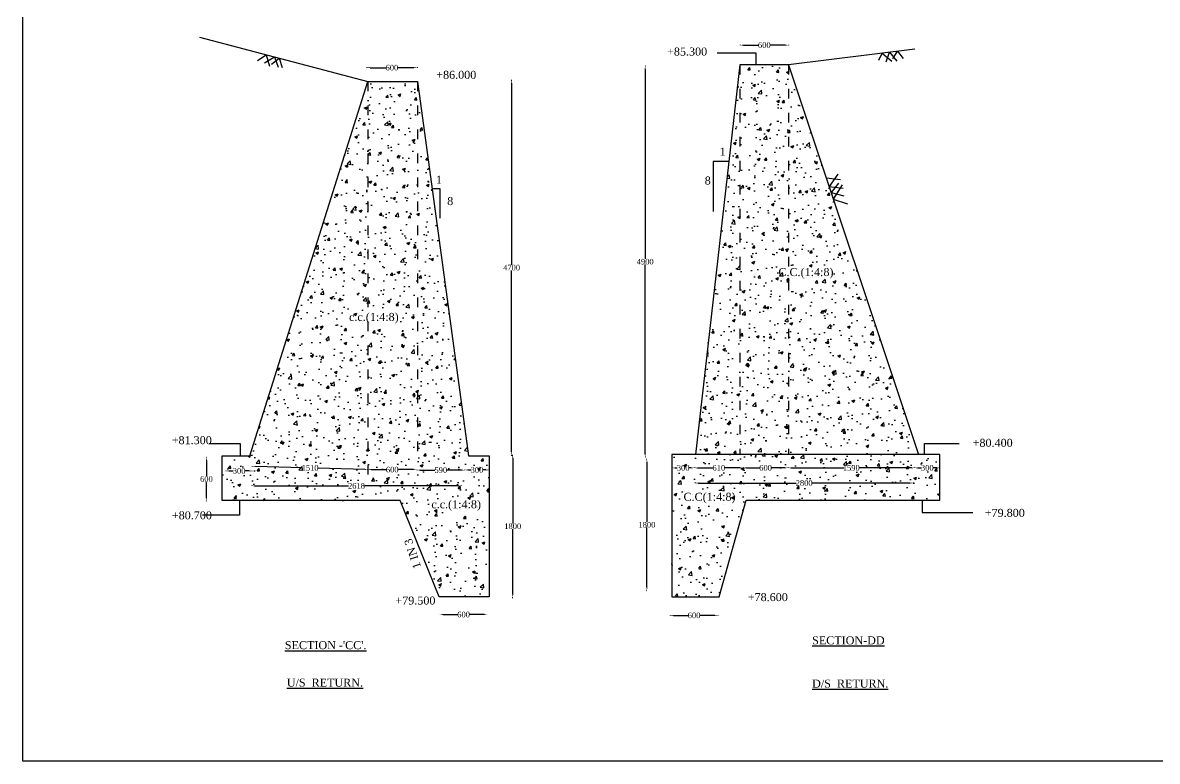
# Model space of a CAD drawing. Header units: millimetres. Extents: x 622 to 28982, y 1977 to 20039.
# Drawn here: x 622 to 14802, y 1977 to 11213 of the extents above; entities that cross this region are included whole.
import ezdxf

# ---------------------------------------------------------------- set-up
doc = ezdxf.new("R2010")
doc.units = ezdxf.units.MM
doc.header["$MEASUREMENT"] = 0
doc.linetypes.add('ACAD_ISO03W100', pattern=[30, 12, -18])
for name, color, linetype in [('DIM', 5, 'Continuous'), ('DWG.LINE', 10, 'Continuous'), ('HATCH', 2, 'Continuous'), ('TEXT', 7, 'Continuous')]:
    doc.layers.add(name, color=color, linetype=linetype)
doc.layers.add('DO LINE', color=3, linetype='Continuous', plot=False)
doc.layers.add('TITLE', color=7, linetype='Continuous', lineweight=30)
doc.styles.get("Standard").update_dxf_attribs({"font": 'TIMES.TTF', "height": 70})
doc.dimstyles.get("Standard").update_dxf_attribs({"dimtxt": 70, "dimasz": 40, "dimexe": 0.18, "dimexo": 0.0625, "dimgap": 0.09, "dimtad": 0, "dimtih": 1, "dimtoh": 1, "dimdec": 0, "dimzin": 0, "dimdsep": 46, "dimtxsty": 'Standard', "dimcen": 300, "dimclre": 256, "dimclrt": 4, "dimadec": 0, "dimazin": 0, "dimtfac": 1, "dimtdec": 0, "dimtofl": 0, "dimtmove": 0, "dimatfit": 3, "dimfxl": 5, "dimfxlon": 1, "dimtolj": 1, "dimtzin": 0, "dimarcsym": 0})

# ---------------------------------------------------------------- blocks, each defined once
blk = doc.blocks.new('*D64')
at = {"layer": 'Defpoints', "color": 0, "ltscale": 0.2}
for p in [(2900, 5780), (2900, 5233), (2918, 5233)]:
    blk.add_point(p, dxfattribs=at)
at = {"layer": 'DIM', "lineweight": -2, "ltscale": 0.2}
for p, q in [((2913, 5780), (2918, 5780)), ((2913, 5233), (2918, 5233))]:
    blk.add_line(p, q, dxfattribs=at)
at = {"layer": 'DIM', "color": 0, "lineweight": -2, "ltscale": 0.2}
for p, q in [((2918, 5740), (2918, 5542)), ((2918, 5273), (2918, 5471))]:
    blk.add_line(p, q, dxfattribs=at)
at = {"layer": 'DIM', "color": 0, "ltscale": 0.2}
for points in [[(2911, 5740), (2924, 5740), (2918, 5780)], [(2911, 5273), (2924, 5273), (2918, 5233)]]:
    blk.add_solid(points, dxfattribs=at)
at = {"layer": 'DIM', "color": 4, "ltscale": 0.2, "insert": (2918, 5506), "char_height": 70, "attachment_point": 5}
blk.add_mtext('\\A1;600', dxfattribs=at)
blk = doc.blocks.new('*D65')
at = {"layer": 'Defpoints', "color": 0, "ltscale": 0.2}
for p in [(3163, 5606), (3490, 5608), (3490, 5606)]:
    blk.add_point(p, dxfattribs=at)
at = {"layer": 'DIM', "lineweight": -2, "ltscale": 0.2}
for p, q in [((3163, 5606), (3163, 5608)), ((3490, 5606), (3490, 5608))]:
    blk.add_line(p, q, dxfattribs=at)
at = {"layer": 'DIM', "color": 0, "lineweight": -2, "ltscale": 0.2}
for p, q in [((3203, 5608), (3253, 5608)), ((3450, 5608), (3400, 5608))]:
    blk.add_line(p, q, dxfattribs=at)
at = {"layer": 'DIM', "color": 0, "ltscale": 0.2}
for points in [[(3203, 5615), (3203, 5601), (3163, 5608)], [(3450, 5615), (3450, 5601), (3490, 5608)]]:
    blk.add_solid(points, dxfattribs=at)
at = {"layer": 'DIM', "color": 4, "ltscale": 0.2, "insert": (3326, 5608), "char_height": 70, "attachment_point": 5}
blk.add_mtext('\\A1;300', dxfattribs=at)
blk = doc.blocks.new('*D66')
at = {"layer": 'Defpoints', "color": 0, "ltscale": 0.2}
for p in [(3490, 5606), (4934, 5564), (4936, 5625)]:
    blk.add_point(p, dxfattribs=at)
at = {"layer": 'DIM', "lineweight": -2, "ltscale": 0.2}
for p, q in [((3492, 5662), (3492, 5667)), ((4935, 5620), (4936, 5626))]:
    blk.add_line(p, q, dxfattribs=at)
at = {"layer": 'DIM', "color": 0, "lineweight": -2, "ltscale": 0.2}
for p, q in [((3532, 5666), (4118, 5649)), ((4896, 5627), (4309, 5643))]:
    blk.add_line(p, q, dxfattribs=at)
at = {"layer": 'DIM', "color": 0, "ltscale": 0.2}
for points in [[(3532, 5672), (3531, 5659), (3492, 5667)], [(4896, 5633), (4895, 5620), (4936, 5625)]]:
    blk.add_solid(points, dxfattribs=at)
at = {"layer": 'DIM', "color": 4, "ltscale": 0.2, "insert": (4214, 5646), "char_height": 70, "attachment_point": 5}
blk.add_mtext('\\A1;1510', dxfattribs=at)
blk = doc.blocks.new('*D67')
at = {"layer": 'Defpoints', "color": 0, "ltscale": 0.2}
for p in [(4936, 5625), (5545, 5625), (5545, 5624)]:
    blk.add_point(p, dxfattribs=at)
at = {"layer": 'DIM', "lineweight": -2, "ltscale": 0.2}
for p, q in [((4936, 5625), (4936, 5624)), ((5545, 5625), (5545, 5624))]:
    blk.add_line(p, q, dxfattribs=at)
at = {"layer": 'DIM', "color": 0, "lineweight": -2, "ltscale": 0.2}
for p, q in [((4976, 5624), (5167, 5624)), ((5505, 5624), (5314, 5624))]:
    blk.add_line(p, q, dxfattribs=at)
at = {"layer": 'DIM', "color": 0, "ltscale": 0.2}
for points in [[(4976, 5631), (4976, 5618), (4936, 5624)], [(5505, 5631), (5505, 5618), (5545, 5624)]]:
    blk.add_solid(points, dxfattribs=at)
at = {"layer": 'DIM', "color": 4, "ltscale": 0.2, "insert": (5240, 5624), "char_height": 70, "attachment_point": 5}
blk.add_mtext('\\A1;600', dxfattribs=at)
blk = doc.blocks.new('*D68')
at = {"layer": 'Defpoints', "color": 0, "ltscale": 0.2}
for p in [(5549, 5624), (6145, 5624), (6145, 5618)]:
    blk.add_point(p, dxfattribs=at)
at = {"layer": 'DIM', "lineweight": -2, "ltscale": 0.2}
for p, q in [((5549, 5623), (5549, 5618)), ((6145, 5623), (6145, 5618))]:
    blk.add_line(p, q, dxfattribs=at)
at = {"layer": 'DIM', "color": 0, "lineweight": -2, "ltscale": 0.2}
for p, q in [((5589, 5618), (5774, 5618)), ((6105, 5618), (5920, 5618))]:
    blk.add_line(p, q, dxfattribs=at)
at = {"layer": 'DIM', "color": 0, "ltscale": 0.2}
for points in [[(5589, 5625), (5589, 5612), (5549, 5618)], [(6105, 5625), (6105, 5612), (6145, 5618)]]:
    blk.add_solid(points, dxfattribs=at)
at = {"layer": 'DIM', "color": 4, "ltscale": 0.2, "insert": (5847, 5618), "char_height": 70, "attachment_point": 5}
blk.add_mtext('\\A1;590', dxfattribs=at)
blk = doc.blocks.new('*D69')
at = {"layer": 'Defpoints', "color": 0, "ltscale": 0.2}
for p in [(6147, 5618), (6451, 5620), (6451, 5618)]:
    blk.add_point(p, dxfattribs=at)
at = {"layer": 'DIM', "lineweight": -2, "ltscale": 0.2}
for p, q in [((6147, 5618), (6147, 5621)), ((6451, 5618), (6451, 5621))]:
    blk.add_line(p, q, dxfattribs=at)
at = {"layer": 'DIM', "color": 0, "lineweight": -2, "ltscale": 0.2}
for p, q in [((6187, 5620), (6225, 5620)), ((6411, 5620), (6372, 5620))]:
    blk.add_line(p, q, dxfattribs=at)
at = {"layer": 'DIM', "color": 0, "ltscale": 0.2}
for points in [[(6187, 5627), (6187, 5614), (6147, 5620)], [(6411, 5627), (6411, 5614), (6451, 5620)]]:
    blk.add_solid(points, dxfattribs=at)
at = {"layer": 'DIM', "color": 4, "ltscale": 0.2, "insert": (6299, 5620), "char_height": 70, "attachment_point": 5}
blk.add_mtext('\\A1;300', dxfattribs=at)
blk = doc.blocks.new('*D70')
at = {"layer": 'Defpoints', "color": 0, "ltscale": 0.2}
for p in [(3484, 5426), (6101, 5426), (6101, 5421)]:
    blk.add_point(p, dxfattribs=at)
at = {"layer": 'DIM', "lineweight": -2, "ltscale": 0.2}
for p, q in [((3484, 5426), (3484, 5421)), ((6101, 5426), (6101, 5421))]:
    blk.add_line(p, q, dxfattribs=at)
at = {"layer": 'DIM', "color": 0, "lineweight": -2, "ltscale": 0.2}
for p, q in [((3524, 5421), (4693, 5421)), ((6061, 5421), (4892, 5421))]:
    blk.add_line(p, q, dxfattribs=at)
at = {"layer": 'DIM', "color": 0, "ltscale": 0.2}
for points in [[(3524, 5428), (3524, 5414), (3484, 5421)], [(6061, 5428), (6061, 5414), (6101, 5421)]]:
    blk.add_solid(points, dxfattribs=at)
at = {"layer": 'DIM', "color": 4, "ltscale": 0.2, "insert": (4793, 5421), "char_height": 70, "attachment_point": 5}
blk.add_mtext('\\A1;2618', dxfattribs=at)
blk = doc.blocks.new('*D71')
at = {"layer": 'Defpoints', "color": 0, "ltscale": 0.2}
for p in [(4923, 10668), (5550, 10668), (5550, 10650)]:
    blk.add_point(p, dxfattribs=at)
at = {"layer": 'DIM', "lineweight": -2, "ltscale": 0.2}
for p, q in [((4923, 10655), (4923, 10650)), ((5550, 10655), (5550, 10650))]:
    blk.add_line(p, q, dxfattribs=at)
at = {"layer": 'DIM', "color": 0, "lineweight": -2, "ltscale": 0.2}
for p, q in [((4963, 10650), (5163, 10650)), ((5510, 10650), (5310, 10650))]:
    blk.add_line(p, q, dxfattribs=at)
at = {"layer": 'DIM', "color": 0, "ltscale": 0.2}
for points in [[(4963, 10657), (4963, 10644), (4923, 10650)], [(5510, 10657), (5510, 10644), (5550, 10650)]]:
    blk.add_solid(points, dxfattribs=at)
at = {"layer": 'DIM', "color": 4, "ltscale": 0.2, "insert": (5236, 10650), "char_height": 70, "attachment_point": 5}
blk.add_mtext('\\A1;600', dxfattribs=at)
blk = doc.blocks.new('*D72')
at = {"layer": 'Defpoints', "color": 0, "ltscale": 0.2}
for p in [(6665, 10495), (6665, 5806), (6732, 5806)]:
    blk.add_point(p, dxfattribs=at)
at = {"layer": 'DIM', "lineweight": -2, "ltscale": 0.2}
for p, q in [((6727, 10495), (6733, 10495)), ((6727, 5806), (6733, 5806))]:
    blk.add_line(p, q, dxfattribs=at)
at = {"layer": 'DIM', "color": 0, "lineweight": -2, "ltscale": 0.2}
for p, q in [((6732, 10455), (6732, 8186)), ((6732, 5846), (6732, 8115))]:
    blk.add_line(p, q, dxfattribs=at)
at = {"layer": 'DIM', "color": 0, "ltscale": 0.2}
for points in [[(6726, 10455), (6739, 10455), (6732, 10495)], [(6726, 5846), (6739, 5846), (6732, 5806)]]:
    blk.add_solid(points, dxfattribs=at)
at = {"layer": 'DIM', "color": 4, "ltscale": 0.2, "insert": (6732, 8150), "char_height": 70, "attachment_point": 5}
blk.add_mtext('\\A1;4700', dxfattribs=at)
blk = doc.blocks.new('*D73')
at = {"layer": 'Defpoints', "color": 0, "ltscale": 0.2}
for p in [(6727, 5806), (6727, 4027), (6746, 4027)]:
    blk.add_point(p, dxfattribs=at)
at = {"layer": 'DIM', "lineweight": -2, "ltscale": 0.2}
for p, q in [((6741, 5806), (6746, 5806)), ((6741, 4027), (6746, 4027))]:
    blk.add_line(p, q, dxfattribs=at)
at = {"layer": 'DIM', "color": 0, "lineweight": -2, "ltscale": 0.2}
for p, q in [((6746, 5766), (6746, 4952)), ((6746, 4067), (6746, 4881))]:
    blk.add_line(p, q, dxfattribs=at)
at = {"layer": 'DIM', "color": 0, "ltscale": 0.2}
for points in [[(6739, 5766), (6753, 5766), (6746, 5806)], [(6739, 4067), (6753, 4067), (6746, 4027)]]:
    blk.add_solid(points, dxfattribs=at)
at = {"layer": 'DIM', "color": 4, "ltscale": 0.2, "insert": (6746, 4916), "char_height": 70, "attachment_point": 5}
blk.add_mtext('\\A1;1800', dxfattribs=at)
blk = doc.blocks.new('*D74')
at = {"layer": 'Defpoints', "color": 0, "ltscale": 0.2}
for p in [(8390, 5756), (8390, 4113), (8423, 4113)]:
    blk.add_point(p, dxfattribs=at)
at = {"layer": 'DIM', "lineweight": -2, "ltscale": 0.2}
for p, q in [((8418, 5756), (8424, 5756)), ((8418, 4113), (8424, 4113))]:
    blk.add_line(p, q, dxfattribs=at)
at = {"layer": 'DIM', "color": 0, "lineweight": -2, "ltscale": 0.2}
for p, q in [((8423, 5716), (8423, 4971)), ((8423, 4153), (8423, 4899))]:
    blk.add_line(p, q, dxfattribs=at)
at = {"layer": 'DIM', "color": 0, "ltscale": 0.2}
for points in [[(8417, 5716), (8430, 5716), (8423, 5756)], [(8417, 4153), (8430, 4153), (8423, 4113)]]:
    blk.add_solid(points, dxfattribs=at)
at = {"layer": 'DIM', "color": 4, "ltscale": 0.2, "insert": (8423, 4935), "char_height": 70, "attachment_point": 5}
blk.add_mtext('\\A1;1800', dxfattribs=at)
blk = doc.blocks.new('*D75')
at = {"layer": 'Defpoints', "color": 0, "ltscale": 0.2}
for p in [(8401, 10669), (8419, 10669), (8419, 5780)]:
    blk.add_point(p, dxfattribs=at)
at = {"layer": 'DIM', "lineweight": -2, "ltscale": 0.2}
for p, q in [((8406, 10669), (8400, 10669)), ((8406, 5780), (8400, 5780))]:
    blk.add_line(p, q, dxfattribs=at)
at = {"layer": 'DIM', "color": 0, "lineweight": -2, "ltscale": 0.2}
for p, q in [((8401, 10629), (8401, 8260)), ((8401, 5820), (8401, 8188))]:
    blk.add_line(p, q, dxfattribs=at)
at = {"layer": 'DIM', "color": 0, "ltscale": 0.2}
for points in [[(8394, 10629), (8407, 10629), (8401, 10669)], [(8394, 5820), (8407, 5820), (8401, 5780)]]:
    blk.add_solid(points, dxfattribs=at)
at = {"layer": 'DIM', "color": 4, "ltscale": 0.2, "insert": (8401, 8224), "char_height": 70, "attachment_point": 5}
blk.add_mtext('\\A1;4900', dxfattribs=at)
blk = doc.blocks.new('*D76')
at = {"layer": 'Defpoints', "color": 0, "ltscale": 0.2}
for p in [(8735, 5654), (9017, 5654), (9017, 5646)]:
    blk.add_point(p, dxfattribs=at)
at = {"layer": 'DIM', "lineweight": -2, "ltscale": 0.2}
for p, q in [((8735, 5651), (8735, 5645)), ((9017, 5651), (9017, 5645))]:
    blk.add_line(p, q, dxfattribs=at)
at = {"layer": 'DIM', "color": 0, "lineweight": -2, "ltscale": 0.2}
for p, q in [((8775, 5646), (8802, 5646)), ((8977, 5646), (8949, 5646))]:
    blk.add_line(p, q, dxfattribs=at)
at = {"layer": 'DIM', "color": 0, "ltscale": 0.2}
for points in [[(8775, 5652), (8775, 5639), (8735, 5646)], [(8977, 5652), (8977, 5639), (9017, 5646)]]:
    blk.add_solid(points, dxfattribs=at)
at = {"layer": 'DIM', "color": 4, "ltscale": 0.2, "insert": (8876, 5646), "char_height": 70, "attachment_point": 5}
blk.add_mtext('\\A1;300', dxfattribs=at)
blk = doc.blocks.new('*D77')
at = {"layer": 'Defpoints', "color": 0, "ltscale": 0.2}
for p in [(9017, 5647), (9626, 5648), (9626, 5646)]:
    blk.add_point(p, dxfattribs=at)
at = {"layer": 'DIM', "lineweight": -2, "ltscale": 0.2}
for p, q in [((9017, 5647), (9017, 5645)), ((9626, 5648), (9626, 5646))]:
    blk.add_line(p, q, dxfattribs=at)
at = {"layer": 'DIM', "color": 0, "lineweight": -2, "ltscale": 0.2}
for p, q in [((9057, 5645), (9248, 5646)), ((9586, 5646), (9395, 5646))]:
    blk.add_line(p, q, dxfattribs=at)
at = {"layer": 'DIM', "color": 0, "ltscale": 0.2}
for points in [[(9057, 5652), (9057, 5639), (9017, 5645)], [(9586, 5653), (9586, 5640), (9626, 5646)]]:
    blk.add_solid(points, dxfattribs=at)
at = {"layer": 'DIM', "color": 4, "ltscale": 0.2, "insert": (9322, 5646), "char_height": 70, "attachment_point": 5}
blk.add_mtext('\\A1;610', dxfattribs=at)
blk = doc.blocks.new('*D78')
at = {"layer": 'Defpoints', "color": 0, "ltscale": 0.2}
for p in [(9626, 5658), (10186, 5658), (10186, 5646)]:
    blk.add_point(p, dxfattribs=at)
at = {"layer": 'DIM', "lineweight": -2, "ltscale": 0.2}
for p, q in [((9626, 5651), (9626, 5646)), ((10186, 5651), (10186, 5646))]:
    blk.add_line(p, q, dxfattribs=at)
at = {"layer": 'DIM', "color": 0, "lineweight": -2, "ltscale": 0.2}
for p, q in [((9666, 5646), (9833, 5646)), ((10146, 5646), (9980, 5646))]:
    blk.add_line(p, q, dxfattribs=at)
at = {"layer": 'DIM', "color": 0, "ltscale": 0.2}
for points in [[(9666, 5653), (9666, 5639), (9626, 5646)], [(10146, 5653), (10146, 5639), (10186, 5646)]]:
    blk.add_solid(points, dxfattribs=at)
at = {"layer": 'DIM', "color": 4, "ltscale": 0.2, "insert": (9906, 5646), "char_height": 70, "attachment_point": 5}
blk.add_mtext('\\A1;600', dxfattribs=at)
blk = doc.blocks.new('*D79')
at = {"layer": 'Defpoints', "color": 0, "ltscale": 0.2}
for p in [(10187, 5654), (11768, 5654), (11768, 5646)]:
    blk.add_point(p, dxfattribs=at)
at = {"layer": 'DIM', "lineweight": -2, "ltscale": 0.2}
for p, q in [((10187, 5651), (10187, 5646)), ((11768, 5651), (11768, 5646))]:
    blk.add_line(p, q, dxfattribs=at)
at = {"layer": 'DIM', "color": 0, "lineweight": -2, "ltscale": 0.2}
for p, q in [((10227, 5646), (10882, 5646)), ((11728, 5646), (11073, 5646))]:
    blk.add_line(p, q, dxfattribs=at)
at = {"layer": 'DIM', "color": 0, "ltscale": 0.2}
for points in [[(10227, 5652), (10227, 5639), (10187, 5646)], [(11728, 5652), (11728, 5639), (11768, 5646)]]:
    blk.add_solid(points, dxfattribs=at)
at = {"layer": 'DIM', "color": 4, "ltscale": 0.2, "insert": (10977, 5646), "char_height": 70, "attachment_point": 5}
blk.add_mtext('\\A1;1590', dxfattribs=at)
blk = doc.blocks.new('*D81')
at = {"layer": 'Defpoints', "color": 0, "ltscale": 0.2}
for p in [(9026, 5475), (11749, 5475), (11749, 5457)]:
    blk.add_point(p, dxfattribs=at)
at = {"layer": 'DIM', "lineweight": -2, "ltscale": 0.2}
for p, q in [((9026, 5462), (9026, 5457)), ((11749, 5462), (11749, 5457))]:
    blk.add_line(p, q, dxfattribs=at)
at = {"layer": 'DIM', "color": 0, "lineweight": -2, "ltscale": 0.2}
for p, q in [((9066, 5457), (10287, 5457)), ((11709, 5457), (10488, 5457))]:
    blk.add_line(p, q, dxfattribs=at)
at = {"layer": 'DIM', "color": 0, "ltscale": 0.2}
for points in [[(9066, 5464), (9066, 5450), (9026, 5457)], [(11709, 5464), (11709, 5450), (11749, 5457)]]:
    blk.add_solid(points, dxfattribs=at)
at = {"layer": 'DIM', "color": 4, "ltscale": 0.2, "insert": (10388, 5457), "char_height": 70, "attachment_point": 5}
blk.add_mtext('\\A1;2800', dxfattribs=at)
blk = doc.blocks.new('*D82')
at = {"layer": 'Defpoints', "color": 0, "ltscale": 0.2}
for p in [(8714, 3804), (9310, 3804), (9310, 3802)]:
    blk.add_point(p, dxfattribs=at)
at = {"layer": 'DIM', "lineweight": -2, "ltscale": 0.2}
for p, q in [((8714, 3804), (8714, 3802)), ((9310, 3804), (9310, 3802))]:
    blk.add_line(p, q, dxfattribs=at)
at = {"layer": 'DIM', "color": 0, "lineweight": -2, "ltscale": 0.2}
for p, q in [((8754, 3802), (8938, 3802)), ((9270, 3802), (9085, 3802))]:
    blk.add_line(p, q, dxfattribs=at)
at = {"layer": 'DIM', "color": 0, "ltscale": 0.2}
for points in [[(8754, 3809), (8754, 3796), (8714, 3802)], [(9270, 3809), (9270, 3796), (9310, 3802)]]:
    blk.add_solid(points, dxfattribs=at)
at = {"layer": 'DIM', "color": 4, "ltscale": 0.2, "insert": (9012, 3802), "char_height": 70, "attachment_point": 5}
blk.add_mtext('\\A1;600', dxfattribs=at)
blk = doc.blocks.new('*D83')
at = {"layer": 'Defpoints', "color": 0, "ltscale": 0.2}
for p in [(5836, 3812), (6427, 3812), (6427, 3812)]:
    blk.add_point(p, dxfattribs=at)
at = {"layer": 'DIM', "lineweight": -2, "ltscale": 0.2}
for p, q in [((5836, 3812), (5836, 3812)), ((6427, 3812), (6427, 3812))]:
    blk.add_line(p, q, dxfattribs=at)
at = {"layer": 'DIM', "color": 0, "lineweight": -2, "ltscale": 0.2}
for p, q in [((5876, 3812), (6058, 3812)), ((6387, 3812), (6205, 3812))]:
    blk.add_line(p, q, dxfattribs=at)
at = {"layer": 'DIM', "color": 0, "ltscale": 0.2}
for points in [[(5876, 3819), (5876, 3805), (5836, 3812)], [(6387, 3819), (6387, 3805), (6427, 3812)]]:
    blk.add_solid(points, dxfattribs=at)
at = {"layer": 'DIM', "color": 4, "ltscale": 0.2, "insert": (6132, 3812), "char_height": 70, "attachment_point": 5}
blk.add_mtext('\\A1;600', dxfattribs=at)
blk = doc.blocks.new('*D84')
at = {"layer": 'Defpoints', "color": 0, "ltscale": 0.2}
for p in [(9589, 10940), (10191, 10940), (10191, 10932)]:
    blk.add_point(p, dxfattribs=at)
at = {"layer": 'DIM', "lineweight": -2, "ltscale": 0.2}
for p, q in [((9589, 10937), (9589, 10932)), ((10191, 10937), (10191, 10932))]:
    blk.add_line(p, q, dxfattribs=at)
at = {"layer": 'DIM', "color": 0, "lineweight": -2, "ltscale": 0.2}
for p, q in [((9629, 10932), (9817, 10932)), ((10151, 10932), (9964, 10932))]:
    blk.add_line(p, q, dxfattribs=at)
at = {"layer": 'DIM', "color": 0, "ltscale": 0.2}
for points in [[(9629, 10939), (9629, 10925), (9589, 10932)], [(10151, 10939), (10151, 10925), (10191, 10932)]]:
    blk.add_solid(points, dxfattribs=at)
at = {"layer": 'DIM', "color": 4, "ltscale": 0.2, "insert": (9890, 10932), "char_height": 70, "attachment_point": 5}
blk.add_mtext('\\A1;600', dxfattribs=at)
blk = doc.blocks.new('*D112')
at = {"layer": 'Defpoints', "color": 0, "ltscale": 0.2}
for p in [(11768, 5646), (12085, 5646), (12085, 5646)]:
    blk.add_point(p, dxfattribs=at)
at = {"layer": 'DIM', "lineweight": -2, "ltscale": 0.2}
for p, q in [((11768, 5646), (11768, 5646)), ((12085, 5646), (12085, 5646))]:
    blk.add_line(p, q, dxfattribs=at)
at = {"layer": 'DIM', "color": 0, "lineweight": -2, "ltscale": 0.2}
for p, q in [((11808, 5646), (11853, 5646)), ((12045, 5646), (12000, 5646))]:
    blk.add_line(p, q, dxfattribs=at)
at = {"layer": 'DIM', "color": 0, "ltscale": 0.2}
for points in [[(11808, 5652), (11808, 5639), (11768, 5646)], [(12045, 5652), (12045, 5639), (12085, 5646)]]:
    blk.add_solid(points, dxfattribs=at)
at = {"layer": 'DIM', "color": 4, "ltscale": 0.2, "insert": (11927, 5646), "char_height": 70, "attachment_point": 5}
blk.add_mtext('\\A1;300', dxfattribs=at)

msp = doc.modelspace()

# ---------------------------------------------------------------- hatches: boundary and pattern name
at = {"layer": 'HATCH', "ltscale": 0.2}
h = msp.add_hatch(dxfattribs=at)
h.set_pattern_fill('AR-CONC', color=256, scale=50, style=0)
h.paths.add_polyline_path([(9584.6, 10685.8), (9030.2, 5812.4), (9584.6, 5812.4)])
h = msp.add_hatch(dxfattribs=at)
h.set_pattern_fill('AR-CONC', color=256, scale=50, style=0)
h.paths.add_polyline_path([(10193.8, 10685.8), (9584.6, 10685.8), (9584.6, 5812.4), (10193.8, 5812.4)])
h = msp.add_hatch(dxfattribs=at)
h.set_pattern_fill('AR-CONC', color=256, scale=50, style=0)
h.paths.add_polyline_path([(10193.8, 10685.8), (10193.8, 5812.4), (11815.7, 5812.4)])
h.paths.add_polyline_path([(10033.4, 7979.4), (10773.2, 7979.4), (10773.2, 8180.5), (10033.4, 8180.5)], flags=9)
h = msp.add_hatch(dxfattribs=at)
h.set_pattern_fill('AR-CONC', color=256, scale=50, style=0)
h.paths.add_polyline_path([(4933.9, 10476.1), (3460, 5798.9), (3115.8, 5798.9), (3115.8, 5239.2), (5341.1, 5239.2), (5826.1, 4033.3), (6450.7, 4033.3), (6450.7, 5798.9), (6191.7, 5798.9), (5553.8, 10476.1)])
h.paths.add_polyline_path([(3235.7, 5661.2), (3417, 5661.2), (3417, 5554.8), (3235.7, 5554.8)], flags=24)
h.paths.add_polyline_path([(4102.2, 5699.2), (4325, 5699.2), (4325, 5593), (4102.2, 5593)], flags=24)
h.paths.add_polyline_path([(5149.5, 5677.5), (5331.4, 5677.5), (5331.4, 5571.2), (5149.5, 5571.2)], flags=24)
h.paths.add_polyline_path([(5756.4, 5671.6), (5937.5, 5671.6), (5937.5, 5565.2), (5756.4, 5565.2)], flags=24)
h.paths.add_polyline_path([(6207.6, 5673.4), (6389.9, 5673.4), (6389.9, 5567.2), (6207.6, 5567.2)], flags=24)
h.paths.add_polyline_path([(4675.9, 5473.9), (4909.4, 5473.9), (4909.4, 5367.7), (4675.9, 5367.7)], flags=24)
h.paths.add_polyline_path([(5010, 7418.6), (5683.8, 7418.6), (5683.8, 7619.8), (5010, 7619.8)], flags=24)
h.paths.add_polyline_path([(5695.1, 5075.8), (6368.9, 5075.8), (6368.9, 5277), (5695.1, 5277)], flags=24)
h = msp.add_hatch(dxfattribs=at)
h.set_pattern_fill('AR-CONC', color=256, scale=50, style=0)
h.paths.add_polyline_path([(9664.3, 5241.3), (12085.5, 5241.3), (12085.5, 5812.4), (8734.6, 5812.4), (8734.6, 4034.4), (9326.2, 4034.4)])
h.paths.add_polyline_path([(8783.9, 5698.7), (8967.5, 5698.7), (8967.5, 5592.5), (8783.9, 5592.5)], flags=24)
h.paths.add_polyline_path([(9231, 5699), (9412.2, 5699), (9412.2, 5592.6), (9231, 5592.6)], flags=24)
h.paths.add_polyline_path([(9815.7, 5699.1), (9997.2, 5699.1), (9997.2, 5592.9), (9815.7, 5592.9)], flags=24)
h.paths.add_polyline_path([(10868.7, 5698.9), (11085.7, 5698.9), (11085.7, 5592.7), (10868.7, 5592.7)], flags=24)
h.paths.add_polyline_path([(10272.1, 5510.2), (10503, 5510.2), (10503, 5403.8), (10272.1, 5403.8)], flags=24)
h.paths.add_polyline_path([(11835.5, 5698.7), (12017.7, 5698.7), (12017.7, 5592.5), (11835.5, 5592.5)], flags=24)
h.paths.add_polyline_path([(8847.1, 5169.9), (9550, 5169.9), (9550, 5371), (8847.1, 5371)], flags=24)

# ---------------------------------------------------------------- linework, layer by layer
at = {"layer": 'DO LINE', "linetype": 'ACAD_ISO03W100', "ltscale": 10}
for points in [[(9584.6, 10685.8), (9584.6, 5812.4)], [(10193.8, 10685.8), (10193.8, 5812.4)], [(4933.9, 10476.1), (4933.9, 5564.4)], [(5553.8, 10476.1), (5553.8, 5684.4)]]:
    msp.add_lwpolyline(points, dxfattribs=at)
at = {"layer": 'DWG.LINE', "ltscale": 0.2}
for points in [[(2830.5, 11032), (4933.9, 10476.1), (5553.8, 10476.1), (6191.7, 5798.9)], [(11770.3, 10883.5), (10193.8, 10685.8), (9584.6, 10685.8), (9030.2, 5812.4)], [(10193.8, 10685.8), (11815.7, 5812.4)], [(6450.7, 5798.9), (6450.7, 4033.3), (5826.1, 4033.3), (5341.1, 5239.2), (3115.8, 5239.2), (3115.8, 5798.9), (3460, 5798.9), (4933.9, 10476.1)], [(9446.9, 9475.3), (9249, 9475.3), (9249, 8851)], [(5736.2, 9138.4), (5836, 9138.4), (5836, 8768)]]:
    msp.add_lwpolyline(points, dxfattribs=at)
at = {"layer": 'DWG.LINE', "linetype": 'Continuous', "ltscale": 0.2}
msp.add_lwpolyline([(6191.7, 5798.9), (6450.7, 5798.9)], dxfattribs=at)
at = {"layer": 'DWG.LINE', "ltscale": 0.2}
msp.add_lwpolyline([(8734.6, 5812.4), (8734.6, 4034.4), (9326.2, 4034.4), (9664.3, 5241.3), (12085.5, 5241.3), (12085.5, 5812.4), (8734.6, 5812.4)], close=True, dxfattribs=at)
at = {"layer": 'HATCH', "ltscale": 0.2}
for points in [[(3556.8, 10740.7), (3664.2, 10811.6), (3705.9, 10669)], [(3642.6, 10710.5), (3767.6, 10784.3), (3815.4, 10654.9)], [(11320, 10743.3), (11365.2, 10832.7), (11484.6, 10730)], [(11412.9, 10724.7), (11453.1, 10843.7), (11545.6, 10730)], [(11495.8, 10762), (11556.4, 10856.6), (11624.3, 10764.9)], [(3729.5, 10694.5), (3828.6, 10768.2), (3862.6, 10653.9)], [(10843.9, 9247.2), (10665.3, 9269.3)], [(10807, 9317.6), (10700.2, 9164.2), (10877.4, 9141.8)], [(10817, 9207.1), (10724.4, 9091.4), (10885.8, 9049.7)], [(10864, 9185.3), (10752.7, 9006.5), (10931, 8947.5)]]:
    msp.add_lwpolyline(points, dxfattribs=at)
at = {"layer": 'TITLE', "ltscale": 0.2}
msp.add_lwpolyline([(621.5, 20039.1), (28982.1, 20039.1), (28982.1, 1977.4), (621.5, 1977.4)], close=True, dxfattribs=at)

# ---------------------------------------------------------------- texts
at = {"layer": 'TEXT', "linetype": 'Continuous', "ltscale": 0.2}
for s, p in [('+85.300', (8675.3, 10801.6)), ('+86.000', (5790.1, 10510.9)), ('1', (9331.3, 9550.1)), ('1', (5785, 9197.8)), ('8', (9145.4, 9189.3)), ('8', (5927.3, 8931.9)), ('C.C.(1:4:8)', (10067, 8044.5)), ('c.c.(1:4:8)', (4700, 7483.7)), ('+81.300', (2484.3, 5942.6)), ('+80.400', (12494.1, 5909.7)), ('c.c.(1:4:8)', (5728.6, 5140.9)), ('C.C(1:4:8)', (8880.7, 5235)), ('+80.700', (2485.8, 5003.6)), ('+79.800', (12645.2, 5034)), ('+79.500', (5279.5, 3937.6)), ('+78.600', (9683.3, 3980.4))]:
    msp.add_text(s, height=100, dxfattribs=at).set_placement(p)
msp.add_text('1 IN 3', height=100, rotation=108.45237, dxfattribs=at).set_placement((5602.8, 4405.8))
at = {"layer": 'TITLE', "linetype": 'Continuous', "ltscale": 0.2}
for s, p in [("%%USECTION -'CC'.", (3898.1, 3379.8)), ('%%USECTION-DD', (10487.7, 3439.6)), ('%%UU/S  RETURN.', (3922.4, 2911.2)), ('%%UD/S  RETURN.', (10487.7, 2898.8))]:
    msp.add_text(s, height=100, dxfattribs=at).set_placement(p)

# ---------------------------------------------------------------- dimensions: what is measured, and where the dimension line sits
at = {"layer": 'DIM', "ltscale": 0.2}
for p1, p2, distance, text, picture, middle in [((9588.8, 10940.2), (10191.5, 10940.2), -8.3, '600', '*D84', (9890.1, 10931.9)), ((4923.1, 10667.5), (5549.8, 10667.5), -17.2, '600', '*D71', (5236.4, 10650.4)), ((8418.6, 5779.6), (8418.6, 10668.7), 17.9, '4900', '*D75', (8400.7, 8224.1)), ((6665.3, 10494.8), (6665.3, 5805.9), 67.2, '4700', '*D72', (6732.4, 8150.3)), ((2899.9, 5780.2), (2899.9, 5232.7), 17.7, '600', '*D64', (2917.6, 5506.5)), ((3489.9, 5605.9), (4933.9, 5564.4), 61, '1510', '*D66', (4213.6, 5646.1)), ((6727.4, 5805.9), (6727.4, 4027), 18.5, '1800', '*D73', (6745.9, 4916.4)), ((8390.4, 5756.2), (8390.4, 4113.4), 33, '1800', '*D74', (8423.4, 4934.8)), ((8734.6, 5654.4), (9016.8, 5654.4), -8.8, '300', '*D76', (8875.7, 5645.6)), ((9017.3, 5647.1), (9626, 5648), -1.7, '610', '*D77', (9321.6, 5645.8)), ((9626.5, 5658.3), (10186.4, 5658.3), -12.4, '600', '*D78', (9906.5, 5646)), ((10186.8, 5653.9), (11767.7, 5653.9), -8.1, '1590', '*D79', (10977.2, 5645.8)), ((11767.7, 5645.6), (12085.5, 5645.6), 0, '300', '*D112', (11926.6, 5645.6)), ((3162.9, 5605.8), (3489.9, 5605.8), 2.2, '300', '*D65', (3326.4, 5608)), ((4935.6, 5625.4), (5545.2, 5625.4), -1.1, '600', '*D67', (5240.4, 5624.4)), ((5549, 5623.7), (6144.9, 5623.7), -5.3, '590', '*D68', (5847, 5618.4)), ((6146.8, 5618.1), (6450.7, 5618.1), 2.3, '300', '*D69', (6298.8, 5620.3)), ((9025.9, 5474.9), (11749.2, 5474.9), -17.9, '2800', '*D81', (10387.6, 5457)), ((5836.1, 3812.1), (6427.4, 3812.1), 0, '600', '*D83', (6131.7, 3812.1)), ((8713.7, 3804.4), (9309.9, 3804.4), -2.2, '600', '*D82', (9011.8, 3802.2))]:
    dim = msp.add_aligned_dim(p1=p1, p2=p2, distance=distance, text=text, dimstyle='Standard', dxfattribs=at)
    dim.commit()
    dim.dimension.update_dxf_attribs({"geometry": picture, "text_midpoint": middle})
dim = msp.add_aligned_dim(p1=(3483.9197, 5425.8227), p2=(6101.4343, 5425.8227), distance=-4.9806, dimstyle='Standard', dxfattribs=at)
dim.commit()
dim.dimension.update_dxf_attribs({"geometry": '*D70', "text_midpoint": (4792.677, 5420.8421)})

# ---------------------------------------------------------------- leaders
for points in [[(9787.3, 10685.8), (9787.3, 10830.8), (9301.7, 10830.8)], [(3342.5, 5798.9), (3342.5, 5945.9), (2950.6, 5945.9)], [(11890.8, 5812.4), (11890.8, 5952.1), (12324.7, 5952.1)], [(3332.7, 5239.2), (3332.7, 5056.6), (2870.1, 5056.6)], [(11863, 5241.3), (11863, 5086.6), (12496.3, 5086.6)]]:
    msp.add_leader(points, dimstyle='Standard', override={"dimgap": 0.09, "dimtad": 0}, dxfattribs=at)

doc.saveas('drawing.dxf')
